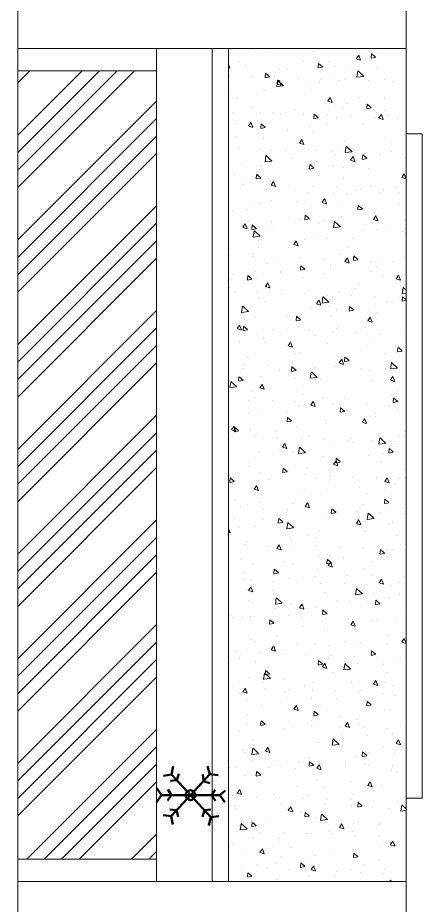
# Model space of a CAD drawing. Header units: inches. Extents: x 33469 to 138684, y -86444 to -29699.
# Drawn here: x 80054.1 to 80127, y -41799.7 to -41639.9 of the extents above; entities that cross this region are included whole.
import ezdxf

# ---------------------------------------------------------------- set-up
doc = ezdxf.new("R2010")
doc.units = ezdxf.units.IN
doc.header["$MEASUREMENT"] = 0
doc.layers.get('0').update_dxf_attribs({"lineweight": 9})
for name, color, linetype, lineweight in [('-DWG_ANA', 7, 'Continuous', 50), ('CİHAZ', 7, 'Continuous', 15), ('KAPı', 7, 'Continuous', 5), ('Layer4', 200, 'Continuous', 9)]:
    doc.layers.add(name, color=color, linetype=linetype, lineweight=lineweight)

# ---------------------------------------------------------------- blocks, each defined once
blk = doc.blocks.new('923')
at = {"color": 5}
for p, q in [((9927.92, 3496.62), (9928.75, 3495.64)), ((9928.75, 3495.64), (9929.99, 3496.52)), ((9924.97, 3493.82), (9925.14, 3495.33)), ((9927.76, 3494.78), (9928.75, 3494.14)), ((9928.75, 3495.64), (9928.75, 3485.1)), ((9928.75, 3494.14), (9929.75, 3494.84)), ((9932.56, 3495.48), (9932.74, 3494.02)), ((9923.55, 3493.43), (9924.97, 3493.82)), ((9932.56, 3486.86), (9924.97, 3493.82)), ((9925.03, 3486.94), (9932.74, 3494.02)), ((9925.04, 3492.58), (9926.21, 3492.69)), ((9926.21, 3492.69), (9926.56, 3493.85)), ((9931.35, 3494.04), (9931.48, 3492.86)), ((9931.48, 3492.86), (9932.65, 3492.53)), ((9932.74, 3494.02), (9934.21, 3493.63)), ((9926.07, 3487.89), (9924.9, 3488.23)), ((9926.19, 3486.72), (9926.07, 3487.89)), ((9931.48, 3487.85), (9931.31, 3486.65)), ((9932.63, 3488.13), (9931.48, 3487.85)), ((9925.03, 3486.94), (9923.55, 3487.26)), ((9925.28, 3485.48), (9925.03, 3486.94)), ((9928.75, 3486.9), (9927.73, 3486.25)), ((9929.71, 3486.22), (9928.75, 3486.9)), ((9932.33, 3485.4), (9932.56, 3486.86)), ((9932.56, 3486.86), (9934.04, 3487.2)), ((9927.51, 3484.3), (9928.75, 3485.1)), ((9928.75, 3485.1), (9929.99, 3484.22))]:
    blk.add_line(p, q, dxfattribs=at)
blk.add_circle((9928.75, 3490.35), 0.879, dxfattribs=at)
at = {"layer": 'CİHAZ', "color": 152}
for p, q in [((9809.65, 3532.11), (9929.29, 3532.11)), ((9809.65, 3529.23), (9809.65, 3532.11)), ((9929.29, 3532.11), (9929.29, 3529.23)), ((9944.29, 3529.23), (9794.29, 3529.23)), ((9794.29, 3529.23), (9794.29, 3459.23)), ((9944.29, 3459.23), (9944.29, 3529.23)), ((9794.29, 3484.23), (9944.29, 3484.23)), ((9798.29, 3484.23), (9798.29, 3459.23)), ((9940.29, 3484.23), (9940.29, 3459.23)), ((9794.29, 3459.23), (9944.29, 3459.23))]:
    blk.add_line(p, q, dxfattribs=at)
at = {"layer": 'CİHAZ'}
for p, q in [((9929.29, 3529.23), (9809.65, 3529.23)), ((9794.29, 3497.23), (9944.29, 3497.23)), ((9794.29, 3494.23), (9944.29, 3494.23))]:
    blk.add_line(p, q, dxfattribs=at)
at = {"layer": 'KAPı'}
for p, q in [((9813.35, 3528.55), (9813.35, 3528.55)), ((9816.83, 3528.85), (9817.72, 3529.19)), ((9816.85, 3528.84), (9817.48, 3528.41)), ((9817.49, 3528.41), (9817.75, 3529.18)), ((9822.43, 3527.88), (9822.43, 3527.88)), ((9825.33, 3529.12), (9825.33, 3529.12)), ((9827.24, 3528.51), (9827.24, 3528.51)), ((9827.59, 3529.05), (9827.59, 3529.05)), ((9832.11, 3528.84), (9832.11, 3528.84)), ((9837.29, 3528.7), (9837.8, 3529.23)), ((9837.3, 3528.69), (9838.43, 3528.52)), ((9838.42, 3528.52), (9838.34, 3529.23)), ((9838.89, 3528.55), (9838.89, 3528.55)), ((9838.98, 3528.55), (9839.56, 3529.23)), ((9839, 3528.54), (9839.76, 3528.47)), ((9839.8, 3528.49), (9839.66, 3529.23)), ((9845.67, 3528.26), (9845.67, 3528.26)), ((9845.73, 3528.75), (9845.73, 3528.75)), ((9852.45, 3527.98), (9852.45, 3527.98)), ((9863.33, 3529.11), (9863.33, 3529.11)), ((9863.94, 3528.77), (9863.94, 3528.77)), ((9867.12, 3529.19), (9867.12, 3529.19)), ((9870.11, 3528.82), (9870.11, 3528.82)), ((9871.51, 3529.1), (9871.51, 3529.1)), ((9871.63, 3528.07), (9871.63, 3528.07)), ((9876.89, 3528.54), (9876.89, 3528.54)), ((9878.05, 3528.89), (9878.05, 3528.89)), ((9883.67, 3528.25), (9883.67, 3528.25)), ((9889.36, 3528.85), (9889.36, 3528.85)), ((9890.45, 3527.96), (9890.45, 3527.96)), ((9892.61, 3527.98), (9892.61, 3527.98)), ((9895.79, 3528.4), (9895.79, 3528.4)), ((9900.51, 3528.88), (9901.4, 3529.22)), ((9900.53, 3528.86), (9901.16, 3528.44)), ((9900.6, 3529.03), (9900.6, 3529.03)), ((9901.17, 3528.44), (9901.42, 3529.2)), ((9904.02, 3528.27), (9904.02, 3528.27)), ((9910.54, 3529.16), (9910.54, 3529.16)), ((9916.43, 3528.22), (9916.43, 3528.22)), ((9929.28, 3528.24), (9929.28, 3528.24)), ((9930.49, 3528.46), (9931.23, 3529.23)), ((9930.5, 3528.45), (9931.63, 3528.28)), ((9931.62, 3528.27), (9931.51, 3529.23)), ((9936.33, 3528.41), (9936.33, 3528.41)), ((9944.04, 3526.36), (9944.29, 3526.62)), ((9944.05, 3526.35), (9944.29, 3526.31)), ((9795.22, 3524.3), (9795.22, 3524.3)), ((9794.79, 3512.29), (9794.79, 3512.29)), ((9795, 3504.09), (9795, 3504.09)), ((9794.52, 3501.36), (9794.52, 3501.36)), ((9797.17, 3497.23), (9797.78, 3497.47)), ((9797.73, 3497.23), (9797.81, 3497.45)), ((9800.45, 3497.52), (9800.45, 3497.52)), ((9802.38, 3497.82), (9802.38, 3497.82)), ((9805.74, 3498.06), (9805.74, 3498.06)), ((9823.69, 3497.91), (9823.69, 3497.91)), ((9830.47, 3497.62), (9830.47, 3497.62)), ((9834.92, 3498.16), (9834.92, 3498.16)), ((9835.87, 3497.66), (9835.87, 3497.66)), ((9854.22, 3497.64), (9855.35, 3497.47)), ((9862.34, 3498.16), (9862.97, 3497.73)), ((9864.03, 3497.59), (9864.03, 3497.59)), ((9871.61, 3497.49), (9872.37, 3497.42)), ((9872.57, 3497.93), (9872.57, 3497.93)), ((9880.77, 3497.23), (9881.46, 3497.5)), ((9881.15, 3497.23), (9881.32, 3497.43)), ((9881.42, 3497.23), (9881.38, 3497.44)), ((9881.4, 3497.23), (9881.48, 3497.48)), ((9896.34, 3497.72), (9896.34, 3497.72)), ((9896.69, 3497.96), (9896.69, 3497.96)), ((9904.43, 3497.55), (9904.43, 3497.55)), ((9928.84, 3498), (9928.84, 3498)), ((9937.37, 3498.08), (9937.37, 3498.08)), ((9944.15, 3497.79), (9944.15, 3497.79)), ((9799.2, 3497.41), (9799.2, 3497.41)), ((9831.64, 3497.39), (9831.64, 3497.39)), ((9837.25, 3497.34), (9837.25, 3497.34)), ((9923.76, 3497.33), (9923.76, 3497.33)), ((9937.92, 3497.39), (9937.92, 3497.39))]:
    blk.add_line(p, q, dxfattribs=at)
at = {"layer": 'KAPı', "color": 4}
for p, q in [((9820.18, 3527.78), (9820.18, 3527.78)), ((9835.09, 3527.83), (9835.97, 3528.18)), ((9835.1, 3527.82), (9835.73, 3527.39)), ((9835.74, 3527.39), (9836, 3528.16)), ((9839.14, 3527.8), (9839.14, 3527.8)), ((9848.09, 3527.75), (9848.7, 3528.48)), ((9848.91, 3527.69), (9848.76, 3528.49)), ((9864.1, 3527.83), (9864.1, 3527.83)), ((9918.76, 3527.86), (9919.65, 3528.2)), ((9918.78, 3527.85), (9919.41, 3527.42)), ((9919.42, 3527.42), (9919.67, 3528.19)), ((9800.23, 3526.7), (9800.23, 3526.7)), ((9806.83, 3527.66), (9806.83, 3527.66)), ((9811.23, 3526.4), (9811.23, 3526.4)), ((9812.78, 3526.51), (9812.78, 3526.51)), ((9819.25, 3527.46), (9819.25, 3527.46)), ((9832.72, 3526.98), (9832.72, 3526.98)), ((9847.93, 3526.67), (9847.93, 3526.67)), ((9848.11, 3527.74), (9848.87, 3527.68)), ((9850.85, 3526.6), (9851.84, 3527.63)), ((9850.86, 3526.59), (9851.99, 3526.42)), ((9851.11, 3527.08), (9851.11, 3527.08)), ((9851.98, 3526.41), (9851.84, 3527.62)), ((9853.34, 3526.82), (9854.23, 3527.16)), ((9853.35, 3526.8), (9853.99, 3526.38)), ((9853.99, 3526.37), (9854.25, 3527.14)), ((9855.92, 3527.72), (9855.92, 3527.72)), ((9856.69, 3526.56), (9856.69, 3526.56)), ((9857.2, 3526.95), (9857.81, 3527.68)), ((9857.22, 3526.95), (9857.98, 3526.88)), ((9858.02, 3526.89), (9857.87, 3527.69)), ((9858.52, 3526.23), (9858.52, 3526.23)), ((9859.23, 3527.69), (9859.23, 3527.69)), ((9865.11, 3527.18), (9865.11, 3527.18)), ((9866.01, 3527.4), (9866.01, 3527.4)), ((9866.31, 3526.16), (9866.92, 3526.89)), ((9867.13, 3526.1), (9866.98, 3526.89)), ((9872.79, 3527.12), (9872.79, 3527.12)), ((9874.55, 3526.31), (9874.55, 3526.31)), ((9879.57, 3526.83), (9879.57, 3526.83)), ((9879.78, 3526.29), (9879.78, 3526.29)), ((9881.95, 3527.58), (9881.95, 3527.58)), ((9884.59, 3526.92), (9884.59, 3526.92)), ((9886.35, 3526.54), (9886.35, 3526.54)), ((9891.01, 3526.51), (9891.01, 3526.51)), ((9893.13, 3526.26), (9893.13, 3526.26)), ((9897.23, 3527.68), (9897.23, 3527.68)), ((9897.42, 3527.32), (9897.42, 3527.32)), ((9904.01, 3527.39), (9904.01, 3527.39)), ((9909.02, 3526.95), (9909.02, 3526.95)), ((9910.79, 3527.1), (9910.79, 3527.1)), ((9917.57, 3526.82), (9917.57, 3526.82)), ((9921.29, 3527.19), (9921.29, 3527.19)), ((9923.4, 3526.7), (9923.4, 3526.7)), ((9924.35, 3526.53), (9924.35, 3526.53)), ((9924.47, 3527.6), (9924.47, 3527.6)), ((9929.92, 3527.6), (9929.92, 3527.6)), ((9931.13, 3526.25), (9931.13, 3526.25)), ((9937.01, 3526.84), (9937.9, 3527.19)), ((9937.03, 3526.83), (9937.66, 3526.4)), ((9937.67, 3526.4), (9937.93, 3527.17)), ((9799.79, 3525.23), (9799.79, 3525.23)), ((9803.24, 3525.35), (9803.24, 3525.35)), ((9805.37, 3525.24), (9805.37, 3525.24)), ((9806.16, 3524.76), (9807.05, 3525.1)), ((9806.18, 3524.74), (9806.81, 3524.31)), ((9806.42, 3525.77), (9806.42, 3525.77)), ((9806.57, 3524.95), (9806.57, 3524.95)), ((9806.82, 3524.31), (9807.08, 3525.08)), ((9813.35, 3524.66), (9813.35, 3524.66)), ((9819.61, 3525.14), (9819.61, 3525.14)), ((9826.2, 3526.09), (9826.2, 3526.09)), ((9835.1, 3524.98), (9835.1, 3524.98)), ((9839.91, 3525.61), (9839.91, 3525.61)), ((9849.29, 3525.29), (9849.29, 3525.29)), ((9852.1, 3525.41), (9852.1, 3525.41)), ((9864.4, 3524.5), (9865.39, 3525.53)), ((9865.53, 3524.31), (9865.39, 3525.52)), ((9866.33, 3526.15), (9867.09, 3526.08)), ((9867.14, 3525.04), (9867.14, 3525.04)), ((9868.58, 3524.82), (9868.58, 3524.82)), ((9871.59, 3525.8), (9872.48, 3526.14)), ((9871.61, 3525.78), (9872.24, 3525.36)), ((9872.24, 3525.36), (9872.5, 3526.12)), ((9875.42, 3525.36), (9876.03, 3526.09)), ((9875.44, 3525.35), (9876.19, 3525.29)), ((9876.24, 3525.3), (9876.09, 3526.09)), ((9876.61, 3525.87), (9876.61, 3525.87)), ((9877.89, 3524.66), (9877.89, 3524.66)), ((9884.49, 3525.61), (9884.49, 3525.61)), ((9884.53, 3524.56), (9885.14, 3525.29)), ((9885.35, 3524.5), (9885.2, 3525.3)), ((9889.84, 3524.78), (9890.73, 3525.12)), ((9889.86, 3524.77), (9890.49, 3524.34)), ((9890.49, 3524.34), (9890.75, 3525.11)), ((9899.91, 3525.97), (9899.91, 3525.97)), ((9901.62, 3525.68), (9901.62, 3525.68)), ((9905.28, 3525.08), (9905.28, 3525.08)), ((9906.69, 3525.68), (9906.69, 3525.68)), ((9908.46, 3525.5), (9908.46, 3525.5)), ((9910.39, 3524.94), (9910.39, 3524.94)), ((9913.27, 3526.13), (9913.27, 3526.13)), ((9913.47, 3525.4), (9913.47, 3525.4)), ((9916.8, 3525.75), (9916.8, 3525.75)), ((9920.25, 3525.11), (9920.25, 3525.11)), ((9927.03, 3524.83), (9927.03, 3524.83)), ((9937.14, 3524.7), (9937.14, 3524.7)), ((9937.91, 3525.96), (9937.91, 3525.96)), ((9941.95, 3525.34), (9941.95, 3525.34)), ((9942.78, 3525.13), (9942.78, 3525.13)), ((9795.2, 3522.98), (9795.81, 3523.71)), ((9796.02, 3522.92), (9795.87, 3523.71)), ((9797.96, 3523.96), (9797.96, 3523.96)), ((9806.67, 3523.43), (9806.67, 3523.43)), ((9813.19, 3524.32), (9813.19, 3524.32)), ((9820.13, 3524.37), (9820.13, 3524.37)), ((9823.9, 3523.5), (9823.9, 3523.5)), ((9824.41, 3523.74), (9825.3, 3524.08)), ((9824.43, 3523.72), (9825.06, 3523.3)), ((9825.07, 3523.3), (9825.33, 3524.06)), ((9826.91, 3524.09), (9826.91, 3524.09)), ((9831.92, 3524.56), (9831.92, 3524.56)), ((9833.69, 3523.8), (9833.69, 3523.8)), ((9838.98, 3523.57), (9838.98, 3523.57)), ((9840.47, 3523.51), (9840.47, 3523.51)), ((9841.88, 3524.01), (9841.88, 3524.01)), ((9842.67, 3522.72), (9843.56, 3523.06)), ((9843.32, 3522.28), (9843.58, 3523.05)), ((9845.58, 3524.52), (9845.58, 3524.52)), ((9847.25, 3523.23), (9847.25, 3523.23)), ((9859.74, 3523.77), (9859.74, 3523.77)), ((9860.6, 3523.76), (9860.6, 3523.76)), ((9863.77, 3524.18), (9863.77, 3524.18)), ((9864.41, 3524.49), (9865.54, 3524.31)), ((9871.48, 3523.85), (9871.48, 3523.85)), ((9877.96, 3522.4), (9878.95, 3523.43)), ((9879.09, 3522.21), (9878.95, 3523.42)), ((9884.54, 3524.56), (9885.3, 3524.49)), ((9886.8, 3523.14), (9886.8, 3523.14)), ((9892.45, 3523.39), (9892.45, 3523.39)), ((9893.64, 3523.76), (9894.25, 3524.49)), ((9893.65, 3523.76), (9894.41, 3523.69)), ((9894.21, 3524.41), (9894.21, 3524.41)), ((9894.46, 3523.7), (9894.31, 3524.5)), ((9897.26, 3524.02), (9897.26, 3524.02)), ((9897.27, 3523.09), (9897.27, 3523.09)), ((9902.74, 3522.97), (9903.36, 3523.7)), ((9903.57, 3522.91), (9903.42, 3523.7)), ((9903.87, 3524.04), (9903.87, 3524.04)), ((9908.09, 3523.77), (9908.98, 3524.11)), ((9908.11, 3523.75), (9908.74, 3523.32)), ((9908.75, 3523.32), (9909, 3524.09)), ((9925.94, 3523.23), (9925.94, 3523.23)), ((9926.34, 3522.75), (9927.23, 3523.09)), ((9927, 3522.31), (9927.26, 3523.07)), ((9929.76, 3523.37), (9929.76, 3523.37)), ((9930.72, 3523.19), (9930.72, 3523.19)), ((9933.81, 3524.54), (9933.81, 3524.54)), ((9933.96, 3524.29), (9933.96, 3524.29)), ((9936.18, 3524.18), (9936.18, 3524.18)), ((9938.13, 3524.46), (9938.13, 3524.46)), ((9940.59, 3524.25), (9940.59, 3524.25)), ((9795.22, 3522.97), (9795.97, 3522.91)), ((9798.32, 3520.54), (9799.31, 3521.57)), ((9799.45, 3520.35), (9799.31, 3521.55)), ((9800.07, 3522.48), (9800.07, 3522.48)), ((9804.31, 3522.18), (9804.92, 3522.91)), ((9804.32, 3522.18), (9805.08, 3522.11)), ((9805.13, 3522.12), (9804.98, 3522.92)), ((9807.89, 3521.39), (9807.89, 3521.39)), ((9813.41, 3521.38), (9814.03, 3522.11)), ((9814.24, 3521.32), (9814.09, 3522.12)), ((9815.91, 3522.45), (9815.91, 3522.45)), ((9819.09, 3522.87), (9819.09, 3522.87)), ((9826.05, 3521.86), (9826.05, 3521.86)), ((9827.07, 3521.47), (9827.07, 3521.47)), ((9832.57, 3522.75), (9832.57, 3522.75)), ((9834.47, 3522.74), (9834.47, 3522.74)), ((9842.68, 3522.71), (9843.32, 3522.28)), ((9844.59, 3521.66), (9844.59, 3521.66)), ((9847.76, 3522.08), (9847.76, 3522.08)), ((9852.33, 3522.5), (9852.33, 3522.5)), ((9852.57, 3522.71), (9852.57, 3522.71)), ((9854.03, 3522.94), (9854.03, 3522.94)), ((9858.36, 3522), (9858.36, 3522)), ((9860.81, 3522.65), (9860.81, 3522.65)), ((9860.92, 3521.7), (9861.81, 3522.05)), ((9860.94, 3521.69), (9861.57, 3521.26)), ((9861.57, 3521.26), (9861.83, 3522.03)), ((9864.96, 3522.95), (9864.96, 3522.95)), ((9867.59, 3522.37), (9867.59, 3522.37)), ((9874.37, 3522.08), (9874.37, 3522.08)), ((9877.96, 3522.39), (9879.09, 3522.21)), ((9879.4, 3521.87), (9879.4, 3521.87)), ((9881.15, 3521.79), (9881.15, 3521.79)), ((9881.25, 3521.91), (9881.25, 3521.91)), ((9887.92, 3521.51), (9887.92, 3521.51)), ((9889.27, 3522.97), (9889.27, 3522.97)), ((9890.85, 3522.28), (9890.85, 3522.28)), ((9902.76, 3522.96), (9903.52, 3522.9)), ((9911.85, 3522.17), (9912.47, 3522.9)), ((9911.87, 3522.16), (9912.63, 3522.1)), ((9912.68, 3522.11), (9912.53, 3522.91)), ((9916.65, 3521.52), (9916.65, 3521.52)), ((9917.95, 3522.18), (9917.95, 3522.18)), ((9920.96, 3521.37), (9921.58, 3522.1)), ((9921.13, 3522.6), (9921.13, 3522.6)), ((9921.79, 3521.31), (9921.64, 3522.11)), ((9923.24, 3522.47), (9923.24, 3522.47)), ((9923.31, 3521.92), (9923.31, 3521.92)), ((9926.36, 3522.73), (9926.99, 3522.31)), ((9941.17, 3521.67), (9941.17, 3521.67)), ((9795.49, 3520.66), (9796.38, 3521)), ((9795.51, 3520.64), (9796.14, 3520.22)), ((9796.15, 3520.22), (9796.4, 3520.98)), ((9798.32, 3520.53), (9799.45, 3520.35)), ((9799.9, 3520.34), (9799.9, 3520.34)), ((9803.08, 3520.76), (9803.08, 3520.76)), ((9813.04, 3520.1), (9813.04, 3520.1)), ((9813.43, 3521.38), (9814.19, 3521.31)), ((9813.74, 3519.64), (9814.63, 3519.98)), ((9814.4, 3519.2), (9814.66, 3519.97)), ((9819.45, 3520.91), (9819.45, 3520.91)), ((9819.66, 3520.2), (9819.66, 3520.2)), ((9822.52, 3520.59), (9823.14, 3521.32)), ((9822.54, 3520.58), (9823.3, 3520.52)), ((9823.35, 3520.53), (9823.2, 3521.32)), ((9831.63, 3519.79), (9832.25, 3520.52)), ((9831.75, 3519.97), (9831.75, 3519.97)), ((9832.46, 3519.73), (9832.31, 3520.53)), ((9836.56, 3520.6), (9836.56, 3520.6)), ((9837.52, 3519.95), (9837.52, 3519.95)), ((9844.92, 3521.23), (9844.92, 3521.23)), ((9845.43, 3520.29), (9845.43, 3520.29)), ((9851.95, 3521.19), (9851.95, 3521.19)), ((9865.24, 3519.81), (9865.24, 3519.81)), ((9871.99, 3520.6), (9871.99, 3520.6)), ((9873.26, 3520.86), (9873.26, 3520.86)), ((9876.44, 3521.28), (9876.44, 3521.28)), ((9877.74, 3520.43), (9877.74, 3520.43)), ((9879.17, 3520.69), (9880.06, 3521.03)), ((9879.19, 3520.67), (9879.82, 3520.25)), ((9879.82, 3520.24), (9880.08, 3521.01)), ((9884.33, 3521.38), (9884.33, 3521.38)), ((9891.51, 3520.29), (9892.5, 3521.33)), ((9891.52, 3520.29), (9892.65, 3520.11)), ((9892.64, 3520.11), (9892.5, 3521.31)), ((9894.7, 3521.22), (9894.7, 3521.22)), ((9897.42, 3519.67), (9898.31, 3520.01)), ((9898.08, 3519.23), (9898.33, 3519.99)), ((9901.48, 3520.94), (9901.48, 3520.94)), ((9901.94, 3520.07), (9901.94, 3520.07)), ((9903.71, 3519.82), (9903.71, 3519.82)), ((9905.12, 3520.49), (9905.12, 3520.49)), ((9908.26, 3520.65), (9908.26, 3520.65)), ((9909.93, 3521.12), (9909.93, 3521.12)), ((9910.23, 3520.71), (9910.23, 3520.71)), ((9915.04, 3520.36), (9915.04, 3520.36)), ((9915.91, 3520.65), (9915.91, 3520.65)), ((9920.98, 3521.37), (9921.74, 3521.3)), ((9921.82, 3520.08), (9921.82, 3520.08)), ((9928.6, 3519.79), (9928.6, 3519.79)), ((9930.07, 3520.58), (9930.68, 3521.31)), ((9930.09, 3520.57), (9930.85, 3520.5)), ((9930.89, 3520.52), (9930.75, 3521.31)), ((9933.76, 3520.4), (9933.76, 3520.4)), ((9936.02, 3519.95), (9936.02, 3519.95)), ((9938.61, 3520.33), (9938.61, 3520.33)), ((9939.18, 3519.78), (9939.79, 3520.51)), ((9940, 3519.72), (9939.86, 3520.52)), ((9942.62, 3520.91), (9942.62, 3520.91)), ((9797.32, 3518.74), (9797.32, 3518.74)), ((9799.92, 3518.25), (9799.92, 3518.25)), ((9804.1, 3518.46), (9804.1, 3518.46)), ((9806.52, 3519.2), (9806.52, 3519.2)), ((9811.87, 3518.43), (9812.86, 3519.46)), ((9811.88, 3518.42), (9813.01, 3518.25)), ((9812.25, 3518.93), (9812.25, 3518.93)), ((9813, 3518.25), (9812.86, 3519.45)), ((9813.76, 3519.63), (9814.39, 3519.2)), ((9820.55, 3518.49), (9820.55, 3518.49)), ((9828.58, 3519.55), (9828.58, 3519.55)), ((9830.11, 3518.68), (9830.11, 3518.68)), ((9831.65, 3519.78), (9832.41, 3519.72)), ((9832, 3518.62), (9832.88, 3518.97)), ((9832.01, 3518.61), (9832.64, 3518.18)), ((9832.41, 3518.53), (9832.41, 3518.53)), ((9832.65, 3518.18), (9832.91, 3518.95)), ((9838.83, 3519.34), (9838.83, 3519.34)), ((9840.74, 3518.99), (9841.35, 3519.72)), ((9840.76, 3518.99), (9841.52, 3518.92)), ((9841.56, 3518.93), (9841.42, 3519.73)), ((9849.85, 3518.2), (9850.46, 3518.93)), ((9849.87, 3518.19), (9850.63, 3518.12)), ((9850.67, 3518.14), (9850.53, 3518.93)), ((9857.25, 3518.76), (9857.25, 3518.76)), ((9860.43, 3519.17), (9860.43, 3519.17)), ((9864.59, 3519.32), (9864.59, 3519.32)), ((9864.8, 3518.72), (9864.8, 3518.72)), ((9871.32, 3519.62), (9871.32, 3519.62)), ((9889.11, 3518.38), (9889.11, 3518.38)), ((9893.92, 3519.01), (9893.92, 3519.01)), ((9897.12, 3518.86), (9897.12, 3518.86)), ((9897.44, 3519.65), (9898.07, 3519.23)), ((9905.06, 3518.19), (9906.05, 3519.22)), ((9906.19, 3518.01), (9906.05, 3519.21)), ((9908.5, 3519.37), (9908.5, 3519.37)), ((9915.67, 3518.65), (9916.56, 3518.99)), ((9915.69, 3518.64), (9916.32, 3518.21)), ((9916.33, 3518.21), (9916.58, 3518.98)), ((9922.6, 3518.22), (9922.6, 3518.22)), ((9923.09, 3518.25), (9923.09, 3518.25)), ((9926.36, 3519.13), (9926.36, 3519.13)), ((9929.61, 3519.14), (9929.61, 3519.14)), ((9930.62, 3519.28), (9930.62, 3519.28)), ((9933.8, 3519.69), (9933.8, 3519.69)), ((9935.38, 3519.5), (9935.38, 3519.5)), ((9939.2, 3519.77), (9939.96, 3519.71)), ((9942.16, 3519.22), (9942.16, 3519.22)), ((9800, 3517.04), (9800, 3517.04)), ((9804.85, 3517.66), (9804.85, 3517.66)), ((9806.78, 3516.75), (9806.78, 3516.75)), ((9810.88, 3518.17), (9810.88, 3518.17)), ((9812.57, 3517.44), (9812.57, 3517.44)), ((9815.74, 3517.86), (9815.74, 3517.86)), ((9817.66, 3517.88), (9817.66, 3517.88)), ((9819.3, 3516.68), (9819.3, 3516.68)), ((9822.7, 3517.41), (9822.7, 3517.41)), ((9824.44, 3517.6), (9824.44, 3517.6)), ((9825.42, 3516.33), (9826.41, 3517.36)), ((9825.89, 3517.63), (9825.89, 3517.63)), ((9826.55, 3516.14), (9826.41, 3517.35)), ((9831.22, 3517.31), (9831.22, 3517.31)), ((9837.99, 3517.02), (9837.99, 3517.02)), ((9841.24, 3516.65), (9841.24, 3516.65)), ((9844.42, 3517.07), (9844.42, 3517.07)), ((9844.77, 3516.74), (9844.77, 3516.74)), ((9849.23, 3517.7), (9849.23, 3517.7)), ((9849.77, 3516.78), (9849.77, 3516.78)), ((9850.25, 3517.61), (9851.14, 3517.95)), ((9850.26, 3517.59), (9850.9, 3517.17)), ((9850.9, 3517.16), (9851.16, 3517.93)), ((9851.79, 3516.96), (9851.79, 3516.96)), ((9857.18, 3518.05), (9857.18, 3518.05)), ((9858.21, 3517.77), (9858.21, 3517.77)), ((9858.96, 3517.4), (9859.57, 3518.13)), ((9858.98, 3517.39), (9859.74, 3517.33)), ((9859.78, 3517.34), (9859.64, 3518.14)), ((9868.07, 3516.6), (9868.68, 3517.33)), ((9868.09, 3516.6), (9868.85, 3516.53)), ((9868.5, 3516.59), (9869.39, 3516.93)), ((9868.89, 3516.54), (9868.75, 3517.34)), ((9869.15, 3516.15), (9869.41, 3516.92)), ((9877.91, 3516.91), (9877.91, 3516.91)), ((9884.18, 3517.16), (9884.18, 3517.16)), ((9885.93, 3517.96), (9885.93, 3517.96)), ((9890.7, 3518.05), (9890.7, 3518.05)), ((9893.69, 3516.83), (9893.69, 3516.83)), ((9901.09, 3518.1), (9901.09, 3518.1)), ((9905.07, 3518.18), (9906.2, 3518.01)), ((9914.61, 3517.17), (9914.61, 3517.17)), ((9916.49, 3517.29), (9916.49, 3517.29)), ((9917.79, 3517.59), (9917.79, 3517.59)), ((9918.62, 3516.09), (9919.61, 3517.12)), ((9918.95, 3517.86), (9918.95, 3517.86)), ((9919.75, 3515.9), (9919.61, 3517.11)), ((9933.92, 3517.64), (9934.81, 3517.98)), ((9933.94, 3517.62), (9934.57, 3517.19)), ((9934.58, 3517.19), (9934.84, 3517.96)), ((9942.47, 3516.68), (9942.47, 3516.68)), ((9796.56, 3515.33), (9796.56, 3515.33)), ((9797.44, 3516.39), (9797.44, 3516.39)), ((9799.73, 3515.75), (9799.73, 3515.75)), ((9803.07, 3515.55), (9803.96, 3515.89)), ((9803.09, 3515.53), (9803.72, 3515.1)), ((9803.73, 3515.1), (9803.99, 3515.87)), ((9804.54, 3516.39), (9804.54, 3516.39)), ((9812.88, 3515.87), (9812.88, 3515.87)), ((9813.55, 3516.46), (9813.55, 3516.46)), ((9815.3, 3516.14), (9815.3, 3516.14)), ((9820.33, 3516.18), (9820.33, 3516.18)), ((9825.43, 3516.32), (9826.56, 3516.15)), ((9827.11, 3515.89), (9827.11, 3515.89)), ((9833.22, 3515.59), (9833.22, 3515.59)), ((9833.89, 3515.6), (9833.89, 3515.6)), ((9838.67, 3515.11), (9838.67, 3515.11)), ((9838.98, 3514.23), (9839.97, 3515.26)), ((9840.11, 3514.04), (9839.97, 3515.25)), ((9840.67, 3515.32), (9840.67, 3515.32)), ((9842.37, 3515.51), (9842.37, 3515.51)), ((9845.27, 3516.06), (9845.27, 3516.06)), ((9847.45, 3515.03), (9847.45, 3515.03)), ((9851.55, 3516.45), (9851.55, 3516.45)), ((9858.33, 3516.16), (9858.33, 3516.16)), ((9865.11, 3515.88), (9865.11, 3515.88)), ((9868.52, 3516.58), (9869.15, 3516.15)), ((9869.92, 3515.85), (9869.92, 3515.85)), ((9871.17, 3515.39), (9871.17, 3515.39)), ((9871.89, 3515.59), (9871.89, 3515.59)), ((9873.1, 3516.27), (9873.1, 3516.27)), ((9877.18, 3515.81), (9877.79, 3516.54)), ((9877.2, 3515.8), (9877.96, 3515.73)), ((9877.58, 3516.2), (9877.58, 3516.2)), ((9878, 3515.75), (9877.85, 3516.54)), ((9878.67, 3515.31), (9878.67, 3515.31)), ((9885.45, 3515.02), (9885.45, 3515.02)), ((9886.28, 3515.56), (9886.28, 3515.56)), ((9886.29, 3515.01), (9886.9, 3515.74)), ((9886.31, 3515), (9887.07, 3514.94)), ((9886.75, 3515.57), (9887.64, 3515.91)), ((9886.77, 3515.56), (9887.4, 3515.13)), ((9887.11, 3514.95), (9886.96, 3515.74)), ((9887.4, 3515.13), (9887.66, 3515.9)), ((9898.6, 3515.06), (9898.6, 3515.06)), ((9901.78, 3515.48), (9901.78, 3515.48)), ((9903.56, 3515.59), (9903.56, 3515.59)), ((9904.14, 3515.31), (9904.14, 3515.31)), ((9906.59, 3516.11), (9906.59, 3516.11)), ((9910.08, 3516.48), (9910.08, 3516.48)), ((9911.54, 3516.59), (9911.54, 3516.59)), ((9918.63, 3516.08), (9919.76, 3515.91)), ((9932.17, 3513.99), (9933.16, 3515.02)), ((9933.3, 3513.8), (9933.16, 3515.01)), ((9935.27, 3515.32), (9935.27, 3515.32)), ((9935.87, 3515.73), (9935.87, 3515.73)), ((9938.61, 3515.96), (9938.61, 3515.96)), ((9943.29, 3516.37), (9943.29, 3516.37)), ((9796.96, 3513.43), (9797.57, 3514.16)), ((9796.98, 3513.42), (9797.74, 3513.35)), ((9797.78, 3513.37), (9797.63, 3514.16)), ((9799.77, 3514.02), (9799.77, 3514.02)), ((9800.48, 3513.6), (9800.48, 3513.6)), ((9806.36, 3514.97), (9806.36, 3514.97)), ((9807.89, 3514.87), (9807.89, 3514.87)), ((9817.21, 3513.48), (9817.21, 3513.48)), ((9821.32, 3514.53), (9822.21, 3514.87)), ((9821.34, 3514.51), (9821.97, 3514.09)), ((9821.98, 3514.09), (9822.24, 3514.85)), ((9825.23, 3514.54), (9825.23, 3514.54)), ((9825.74, 3513.4), (9825.74, 3513.4)), ((9828.41, 3514.96), (9828.41, 3514.96)), ((9832.26, 3514.3), (9832.26, 3514.3)), ((9834.96, 3514.24), (9834.96, 3514.24)), ((9838.99, 3514.22), (9840.12, 3514.05)), ((9839.58, 3513.51), (9840.47, 3513.85)), ((9839.59, 3513.5), (9840.23, 3513.07)), ((9840.23, 3513.07), (9840.49, 3513.84)), ((9853.91, 3513.75), (9853.91, 3513.75)), ((9854.23, 3514.74), (9854.23, 3514.74)), ((9857.09, 3514.16), (9857.09, 3514.16)), ((9858.05, 3513.54), (9858.05, 3513.54)), ((9861.01, 3514.46), (9861.01, 3514.46)), ((9861.9, 3514.8), (9861.9, 3514.8)), ((9864.65, 3514.5), (9864.65, 3514.5)), ((9867.79, 3514.17), (9867.79, 3514.17)), ((9874.57, 3513.89), (9874.57, 3513.89)), ((9878.87, 3514.29), (9878.87, 3514.29)), ((9881.35, 3513.6), (9881.35, 3513.6)), ((9890.55, 3513.82), (9890.55, 3513.82)), ((9890.58, 3514), (9890.58, 3514)), ((9892.23, 3514.73), (9892.23, 3514.73)), ((9895.4, 3514.21), (9896.01, 3514.94)), ((9895.42, 3514.21), (9896.18, 3514.14)), ((9896.22, 3514.15), (9896.07, 3514.95)), ((9896.73, 3514.04), (9896.73, 3514.04)), ((9896.96, 3514.64), (9896.96, 3514.64)), ((9899.01, 3514.45), (9899.01, 3514.45)), ((9904.51, 3513.41), (9905.12, 3514.14)), ((9904.53, 3513.41), (9905.28, 3513.34)), ((9905, 3514.56), (9905.89, 3514.9)), ((9905.02, 3514.54), (9905.65, 3514.12)), ((9905.33, 3513.35), (9905.18, 3514.15)), ((9905.66, 3514.11), (9905.91, 3514.88)), ((9905.79, 3514.16), (9905.79, 3514.16)), ((9912.57, 3513.87), (9912.57, 3513.87)), ((9919.35, 3513.59), (9919.35, 3513.59)), ((9922.93, 3514.02), (9922.93, 3514.02)), ((9923.25, 3513.54), (9924.14, 3513.88)), ((9923.27, 3513.52), (9923.9, 3513.1)), ((9923.8, 3513.41), (9923.8, 3513.41)), ((9923.91, 3513.1), (9924.17, 3513.86)), ((9927.28, 3514.27), (9927.28, 3514.27)), ((9929.46, 3514.91), (9929.46, 3514.91)), ((9930.46, 3514.69), (9930.46, 3514.69)), ((9931.21, 3514.68), (9931.21, 3514.68)), ((9932.18, 3513.98), (9933.31, 3513.8)), ((9801.57, 3512), (9801.57, 3512)), ((9806.07, 3512.63), (9806.68, 3513.36)), ((9806.09, 3512.62), (9806.85, 3512.56)), ((9806.89, 3512.57), (9806.74, 3513.36)), ((9809.22, 3512.43), (9809.22, 3512.43)), ((9812.4, 3512.85), (9812.4, 3512.85)), ((9815.18, 3511.83), (9815.79, 3512.56)), ((9815.2, 3511.83), (9815.95, 3511.76)), ((9816, 3511.77), (9815.85, 3512.57)), ((9819.14, 3512.45), (9819.14, 3512.45)), ((9827.55, 3512.97), (9827.55, 3512.97)), ((9841.08, 3512.06), (9841.08, 3512.06)), ((9845.12, 3511.84), (9845.12, 3511.84)), ((9845.89, 3512.69), (9845.89, 3512.69)), ((9851.64, 3512.73), (9851.64, 3512.73)), ((9852.53, 3512.13), (9853.52, 3513.16)), ((9852.54, 3512.12), (9853.67, 3511.94)), ((9853.66, 3511.94), (9853.52, 3513.15)), ((9857.83, 3512.49), (9858.72, 3512.84)), ((9857.85, 3512.48), (9858.48, 3512.05)), ((9858.48, 3512.05), (9858.74, 3512.82)), ((9871.47, 3513.02), (9871.47, 3513.02)), ((9874.57, 3511.9), (9874.57, 3511.9)), ((9876.08, 3511.48), (9876.97, 3511.82)), ((9876.73, 3511.03), (9876.99, 3511.8)), ((9877.43, 3511.98), (9877.43, 3511.98)), ((9882.59, 3512.95), (9882.59, 3512.95)), ((9884.03, 3512.93), (9884.03, 3512.93)), ((9885.77, 3513.37), (9885.77, 3513.37)), ((9888.13, 3513.31), (9888.13, 3513.31)), ((9889.32, 3512.77), (9889.32, 3512.77)), ((9894.91, 3513.03), (9894.91, 3513.03)), ((9901.69, 3512.74), (9901.69, 3512.74)), ((9908.47, 3512.45), (9908.47, 3512.45)), ((9909.92, 3512.25), (9909.92, 3512.25)), ((9911.27, 3512.16), (9911.27, 3512.16)), ((9913.62, 3512.62), (9914.23, 3513.35)), ((9913.63, 3512.61), (9914.39, 3512.55)), ((9914.44, 3512.56), (9914.29, 3513.35)), ((9914.45, 3512.58), (9914.45, 3512.58)), ((9915.25, 3512.17), (9915.25, 3512.17)), ((9916.34, 3513.07), (9916.34, 3513.07)), ((9916.39, 3512.14), (9916.39, 3512.14)), ((9919.26, 3513.21), (9919.26, 3513.21)), ((9922.03, 3511.88), (9922.03, 3511.88)), ((9922.73, 3511.82), (9923.34, 3512.55)), ((9922.74, 3511.82), (9923.5, 3511.75)), ((9923.55, 3511.76), (9923.4, 3512.56)), ((9926.13, 3513.3), (9926.13, 3513.3)), ((9932.91, 3513.01), (9932.91, 3513.01)), ((9939.69, 3512.73), (9939.69, 3512.73)), ((9941.5, 3512.52), (9942.39, 3512.86)), ((9941.52, 3512.51), (9942.15, 3512.08)), ((9942.16, 3512.08), (9942.42, 3512.85)), ((9942.31, 3512.45), (9942.31, 3512.45)), ((9796.39, 3510.74), (9796.39, 3510.74)), ((9801.2, 3511.38), (9801.2, 3511.38)), ((9806.21, 3510.75), (9806.21, 3510.75)), ((9808.35, 3511.71), (9808.35, 3511.71)), ((9810.65, 3510.43), (9811.54, 3510.77)), ((9810.67, 3510.42), (9811.3, 3509.99)), ((9811.31, 3509.99), (9811.57, 3510.76)), ((9812.73, 3511.64), (9812.73, 3511.64)), ((9812.74, 3510.42), (9812.74, 3510.42)), ((9815.13, 3511.43), (9815.13, 3511.43)), ((9820.15, 3511.7), (9820.15, 3511.7)), ((9821.91, 3511.14), (9821.91, 3511.14)), ((9824.29, 3511.03), (9824.9, 3511.76)), ((9824.3, 3511.03), (9825.06, 3510.96)), ((9825.11, 3510.97), (9824.96, 3511.77)), ((9828.69, 3510.85), (9828.69, 3510.85)), ((9829.88, 3510.58), (9829.88, 3510.58)), ((9833.4, 3510.24), (9834.01, 3510.97)), ((9833.41, 3510.23), (9834.17, 3510.17)), ((9834.22, 3510.18), (9834.07, 3510.97)), ((9835.47, 3510.57), (9835.47, 3510.57)), ((9837.9, 3511.64), (9837.9, 3511.64)), ((9838.52, 3510.88), (9838.52, 3510.88)), ((9842.25, 3510.28), (9842.25, 3510.28)), ((9856.65, 3510.48), (9856.65, 3510.48)), ((9864.06, 3511.75), (9864.06, 3511.75)), ((9864.49, 3510.27), (9864.49, 3510.27)), ((9866.09, 3510.03), (9867.08, 3511.06)), ((9866.58, 3510.85), (9866.58, 3510.85)), ((9867.22, 3509.84), (9867.08, 3511.04)), ((9869.76, 3511.26), (9869.76, 3511.26)), ((9871.01, 3511.16), (9871.01, 3511.16)), ((9874.51, 3510.23), (9874.51, 3510.23)), ((9876.1, 3511.46), (9876.73, 3511.04)), ((9881.92, 3511.5), (9881.92, 3511.5)), ((9894.33, 3510.46), (9895.22, 3510.8)), ((9894.35, 3510.45), (9894.98, 3510.02)), ((9894.99, 3510.02), (9895.24, 3510.78)), ((9896.81, 3510.41), (9896.81, 3510.41)), ((9898.44, 3510.47), (9898.44, 3510.47)), ((9903.25, 3511.1), (9903.25, 3511.1)), ((9903.4, 3511.36), (9903.4, 3511.36)), ((9908.99, 3510.87), (9908.99, 3510.87)), ((9928.81, 3511.59), (9928.81, 3511.59)), ((9929.3, 3510.69), (9929.3, 3510.69)), ((9931.83, 3511.02), (9932.45, 3511.75)), ((9931.85, 3511.02), (9932.61, 3510.95)), ((9931.93, 3510.31), (9931.93, 3510.31)), ((9932.66, 3510.96), (9932.51, 3511.76)), ((9935.59, 3511.31), (9935.59, 3511.31)), ((9935.72, 3511.5), (9935.72, 3511.5)), ((9939.95, 3511.37), (9939.95, 3511.37)), ((9940.94, 3510.23), (9941.56, 3510.96)), ((9940.96, 3510.22), (9941.72, 3510.15)), ((9941.77, 3510.17), (9941.62, 3510.96)), ((9942.37, 3511.02), (9942.37, 3511.02)), ((9943.13, 3511.78), (9943.13, 3511.78)), ((9799.61, 3509.79), (9799.61, 3509.79)), ((9805.33, 3509.15), (9805.33, 3509.15)), ((9821.89, 3509.53), (9821.89, 3509.53)), ((9825.07, 3509.95), (9825.07, 3509.95)), ((9825.58, 3509.18), (9825.58, 3509.18)), ((9828.91, 3509.42), (9829.79, 3509.76)), ((9828.92, 3509.4), (9829.55, 3508.97)), ((9829.56, 3508.97), (9829.82, 3509.74)), ((9832.11, 3510.07), (9832.11, 3510.07)), ((9842.5, 3509.44), (9843.12, 3510.17)), ((9842.52, 3509.43), (9843.28, 3509.37)), ((9843.33, 3509.38), (9843.18, 3510.18)), ((9847.16, 3508.4), (9848.05, 3508.74)), ((9847.81, 3507.96), (9848.07, 3508.72)), ((9849.03, 3510), (9849.03, 3510)), ((9849.25, 3509.2), (9849.25, 3509.2)), ((9850.57, 3508.74), (9850.57, 3508.74)), ((9851.61, 3508.64), (9852.23, 3509.37)), ((9851.63, 3508.64), (9852.39, 3508.57)), ((9852.44, 3508.58), (9852.29, 3509.38)), ((9853.75, 3509.16), (9853.75, 3509.16)), ((9855.81, 3509.71), (9855.81, 3509.71)), ((9857.9, 3509.32), (9857.9, 3509.32)), ((9858.56, 3509.79), (9858.56, 3509.79)), ((9862.59, 3509.42), (9862.59, 3509.42)), ((9866.09, 3510.02), (9867.22, 3509.84)), ((9867.1, 3508.96), (9867.1, 3508.96)), ((9869.37, 3509.14), (9869.37, 3509.14)), ((9876.15, 3508.85), (9876.15, 3508.85)), ((9879.64, 3507.92), (9880.63, 3508.95)), ((9880.77, 3507.74), (9880.63, 3508.94)), ((9883.87, 3508.7), (9883.87, 3508.7)), ((9887.24, 3509), (9887.24, 3509)), ((9890.39, 3509.59), (9890.39, 3509.59)), ((9895.26, 3510.05), (9895.26, 3510.05)), ((9901.58, 3509.6), (9901.58, 3509.6)), ((9912.58, 3509.44), (9913.47, 3509.78)), ((9912.6, 3509.43), (9913.23, 3509)), ((9913.24, 3509), (9913.49, 3509.77)), ((9916.18, 3508.84), (9916.18, 3508.84)), ((9922.78, 3509.79), (9922.78, 3509.79)), ((9923.94, 3509.26), (9923.94, 3509.26)), ((9927.12, 3509.68), (9927.12, 3509.68)), ((9930.83, 3508.43), (9931.72, 3508.77)), ((9931.49, 3507.98), (9931.75, 3508.75)), ((9797.93, 3507.88), (9797.93, 3507.88)), ((9800, 3506.06), (9800.99, 3507.09)), ((9801.13, 3505.88), (9800.99, 3507.08)), ((9805.88, 3507.42), (9805.88, 3507.42)), ((9809.06, 3507.84), (9809.06, 3507.84)), ((9812.57, 3507.41), (9812.57, 3507.41)), ((9813.87, 3508.47), (9813.87, 3508.47)), ((9818.99, 3508.23), (9818.99, 3508.23)), ((9837.74, 3507.05), (9837.74, 3507.05)), ((9841.84, 3507.93), (9841.84, 3507.93)), ((9842.55, 3507.68), (9842.55, 3507.68)), ((9844.96, 3507.61), (9844.96, 3507.61)), ((9847.17, 3508.38), (9847.81, 3507.96)), ((9851.48, 3508.5), (9851.48, 3508.5)), ((9859.7, 3507.69), (9859.7, 3507.69)), ((9860.72, 3507.85), (9861.34, 3508.58)), ((9860.74, 3507.84), (9861.5, 3507.77)), ((9861.54, 3507.79), (9861.4, 3508.58)), ((9865.41, 3507.38), (9866.3, 3507.72)), ((9865.43, 3507.37), (9866.06, 3506.94)), ((9866.06, 3506.94), (9866.32, 3507.71)), ((9869.83, 3507.05), (9870.44, 3507.78)), ((9869.85, 3507.04), (9870.61, 3506.98)), ((9870.65, 3506.99), (9870.51, 3507.79)), ((9877.27, 3507.75), (9877.27, 3507.75)), ((9879.25, 3507.94), (9879.25, 3507.94)), ((9879.65, 3507.91), (9880.78, 3507.74)), ((9882.43, 3508.36), (9882.43, 3508.36)), ((9882.93, 3508.56), (9882.93, 3508.56)), ((9886.77, 3507.06), (9886.77, 3507.06)), ((9889.7, 3508.28), (9889.7, 3508.28)), ((9894.17, 3508.33), (9894.17, 3508.33)), ((9896.48, 3507.99), (9896.48, 3507.99)), ((9903.25, 3507.13), (9903.25, 3507.13)), ((9903.26, 3507.7), (9903.26, 3507.7)), ((9907.93, 3507.15), (9907.93, 3507.15)), ((9909.77, 3508.03), (9909.77, 3508.03)), ((9910.04, 3507.42), (9910.04, 3507.42)), ((9911.11, 3507.57), (9911.11, 3507.57)), ((9915.92, 3508.2), (9915.92, 3508.2)), ((9916.82, 3507.13), (9916.82, 3507.13)), ((9930.68, 3507.11), (9930.68, 3507.11)), ((9930.85, 3508.41), (9931.48, 3507.98)), ((9935.56, 3507.27), (9935.56, 3507.27)), ((9938.09, 3508.38), (9938.09, 3508.38)), ((9942.16, 3508.22), (9942.16, 3508.22)), ((9797.86, 3506.37), (9797.86, 3506.37)), ((9799.1, 3505.51), (9799.1, 3505.51)), ((9799.46, 3505.57), (9799.46, 3505.57)), ((9799.98, 3506.34), (9800.87, 3506.68)), ((9800, 3506.32), (9800.63, 3505.9)), ((9800.01, 3506.05), (9801.14, 3505.88)), ((9800.64, 3505.89), (9800.9, 3506.66)), ((9806.05, 3506.52), (9806.05, 3506.52)), ((9818.23, 3505.32), (9819.12, 3505.66)), ((9818.89, 3504.88), (9819.15, 3505.64)), ((9826.54, 3505.57), (9826.54, 3505.57)), ((9831.95, 3505.84), (9831.95, 3505.84)), ((9834.44, 3506.66), (9834.44, 3506.66)), ((9834.56, 3506.63), (9834.56, 3506.63)), ((9838.37, 3506.66), (9838.37, 3506.66)), ((9852.29, 3506.42), (9852.29, 3506.42)), ((9863.24, 3505.84), (9863.24, 3505.84)), ((9864.34, 3506.04), (9864.34, 3506.04)), ((9866.42, 3506.25), (9866.42, 3506.25)), ((9870.86, 3506.93), (9870.86, 3506.93)), ((9871.23, 3506.89), (9871.23, 3506.89)), ((9878.94, 3506.25), (9879.55, 3506.98)), ((9878.96, 3506.25), (9879.72, 3506.18)), ((9879.36, 3505.78), (9879.36, 3505.78)), ((9879.76, 3506.19), (9879.62, 3506.99)), ((9883.66, 3506.36), (9884.55, 3506.71)), ((9883.68, 3506.35), (9884.31, 3505.92)), ((9884.31, 3505.92), (9884.57, 3506.69)), ((9888.05, 3505.46), (9888.66, 3506.19)), ((9888.07, 3505.45), (9888.83, 3505.38)), ((9888.87, 3505.4), (9888.73, 3506.19)), ((9893.19, 3505.82), (9894.18, 3506.85)), ((9893.2, 3505.81), (9894.33, 3505.64)), ((9894.32, 3505.63), (9894.18, 3506.84)), ((9895.1, 3505.46), (9895.1, 3505.46)), ((9896.65, 3506.18), (9896.65, 3506.18)), ((9899.91, 3506.09), (9899.91, 3506.09)), ((9901.91, 3505.35), (9902.8, 3505.69)), ((9902.57, 3504.9), (9902.82, 3505.67)), ((9922.63, 3505.56), (9922.63, 3505.56)), ((9923.28, 3505.84), (9923.28, 3505.84)), ((9923.6, 3506.84), (9923.6, 3506.84)), ((9929.15, 3506.46), (9929.15, 3506.46)), ((9930.38, 3506.56), (9930.38, 3506.56)), ((9936.61, 3506.36), (9936.61, 3506.36)), ((9937.16, 3506.27), (9937.16, 3506.27)), ((9939.79, 3506.78), (9939.79, 3506.78)), ((9941.13, 3505.59), (9941.13, 3505.59)), ((9943.94, 3505.99), (9943.94, 3505.99)), ((9798.72, 3503.87), (9799.33, 3504.6)), ((9798.74, 3503.87), (9799.5, 3503.8)), ((9799.54, 3503.81), (9799.4, 3504.61)), ((9801.78, 3503.8), (9801.78, 3503.8)), ((9805.88, 3505.22), (9805.88, 3505.22)), ((9807.83, 3503.08), (9808.44, 3503.81)), ((9808.65, 3503.02), (9808.5, 3503.81)), ((9812.66, 3504.94), (9812.66, 3504.94)), ((9813.55, 3503.96), (9814.54, 3504.99)), ((9813.56, 3503.95), (9814.69, 3503.78)), ((9814.68, 3503.77), (9814.54, 3504.98)), ((9818.25, 3505.3), (9818.88, 3504.88)), ((9818.55, 3504.52), (9818.55, 3504.52)), ((9818.83, 3504), (9818.83, 3504)), ((9819.44, 3504.65), (9819.44, 3504.65)), ((9819.62, 3504.12), (9819.62, 3504.12)), ((9821.73, 3504.94), (9821.73, 3504.94)), ((9825.43, 3504.95), (9825.43, 3504.95)), ((9826.22, 3504.36), (9826.22, 3504.36)), ((9827.03, 3505.39), (9827.03, 3505.39)), ((9833, 3504.08), (9833, 3504.08)), ((9836.49, 3504.3), (9837.38, 3504.64)), ((9836.5, 3504.29), (9837.14, 3503.86)), ((9837.14, 3503.86), (9837.4, 3504.63)), ((9837.48, 3503.87), (9837.48, 3503.87)), ((9844.88, 3505.14), (9844.88, 3505.14)), ((9850.41, 3504.15), (9850.41, 3504.15)), ((9851.33, 3504.28), (9851.33, 3504.28)), ((9855.22, 3504.78), (9855.22, 3504.78)), ((9857.74, 3505.09), (9857.74, 3505.09)), ((9871.95, 3504.51), (9871.95, 3504.51)), ((9883.72, 3504.47), (9883.72, 3504.47)), ((9883.9, 3503.99), (9883.9, 3503.99)), ((9890.24, 3505.37), (9890.24, 3505.37)), ((9891.92, 3505.04), (9891.92, 3505.04)), ((9897.16, 3504.66), (9897.77, 3505.39)), ((9897.18, 3504.65), (9897.94, 3504.59)), ((9897.98, 3504.6), (9897.83, 3505.39)), ((9901.93, 3505.33), (9902.56, 3504.91)), ((9906.27, 3503.86), (9906.88, 3504.59)), ((9906.29, 3503.86), (9907.05, 3503.79)), ((9906.75, 3503.72), (9907.74, 3504.75)), ((9907.09, 3503.8), (9906.94, 3504.6)), ((9907.88, 3503.53), (9907.74, 3504.74)), ((9915.87, 3504.56), (9915.87, 3504.56)), ((9916.03, 3504.61), (9916.03, 3504.61)), ((9920.16, 3504.33), (9921.05, 3504.67)), ((9920.18, 3504.31), (9920.81, 3503.89)), ((9920.6, 3504.25), (9920.6, 3504.25)), ((9920.82, 3503.89), (9921.08, 3504.65)), ((9923.78, 3504.67), (9923.78, 3504.67)), ((9928.59, 3505.3), (9928.59, 3505.3)), ((9933.72, 3504.32), (9933.72, 3504.32)), ((9942, 3504), (9942, 3504)), ((9802.54, 3502.41), (9802.54, 3502.41)), ((9805.72, 3502.83), (9805.72, 3502.83)), ((9805.9, 3502.29), (9805.9, 3502.29)), ((9807.85, 3503.07), (9808.61, 3503)), ((9808.55, 3503.52), (9808.55, 3503.52)), ((9810.53, 3503.47), (9810.53, 3503.47)), ((9812.22, 3502.85), (9812.22, 3502.85)), ((9812.42, 3503.18), (9812.42, 3503.18)), ((9815.33, 3503.23), (9815.33, 3503.23)), ((9816.94, 3502.28), (9817.55, 3503.01)), ((9816.96, 3502.27), (9817.72, 3502.21)), ((9817.76, 3502.22), (9817.61, 3503.01)), ((9822.11, 3502.95), (9822.11, 3502.95)), ((9826.05, 3501.48), (9826.66, 3502.21)), ((9826.87, 3501.42), (9826.72, 3502.22)), ((9827.11, 3501.86), (9828.1, 3502.89)), ((9828.24, 3501.67), (9828.1, 3502.88)), ((9828.89, 3502.66), (9828.89, 3502.66)), ((9830.07, 3502.6), (9830.07, 3502.6)), ((9835.67, 3502.37), (9835.67, 3502.37)), ((9838.21, 3502.43), (9838.21, 3502.43)), ((9839.21, 3502.67), (9839.21, 3502.67)), ((9839.77, 3503.79), (9839.77, 3503.79)), ((9844.81, 3503.38), (9844.81, 3503.38)), ((9846.55, 3503.51), (9846.55, 3503.51)), ((9847.23, 3503.73), (9847.23, 3503.73)), ((9853.33, 3503.22), (9853.33, 3503.22)), ((9854.74, 3503.29), (9855.63, 3503.63)), ((9854.76, 3503.27), (9855.39, 3502.84)), ((9855.39, 3502.84), (9855.65, 3503.61)), ((9860.11, 3502.93), (9860.11, 3502.93)), ((9864.55, 3503.24), (9864.55, 3503.24)), ((9866.89, 3502.65), (9866.89, 3502.65)), ((9870.71, 3502.71), (9870.71, 3502.71)), ((9872.99, 3502.27), (9873.88, 3502.61)), ((9873.01, 3502.25), (9873.64, 3501.83)), ((9873.64, 3501.82), (9873.9, 3502.59)), ((9873.67, 3502.36), (9873.67, 3502.36)), ((9875.91, 3502.93), (9875.91, 3502.93)), ((9877.12, 3503.52), (9877.12, 3503.52)), ((9879.09, 3503.35), (9879.09, 3503.35)), ((9903.09, 3502.9), (9903.09, 3502.9)), ((9906.76, 3503.71), (9907.89, 3503.53)), ((9907.77, 3502.56), (9907.77, 3502.56)), ((9908.46, 3503.29), (9908.46, 3503.29)), ((9909.61, 3503.8), (9909.61, 3503.8)), ((9912.58, 3503.19), (9912.58, 3503.19)), ((9915.38, 3503.07), (9915.99, 3503.79)), ((9915.4, 3503.06), (9916.16, 3502.99)), ((9916.2, 3503), (9916.05, 3503.8)), ((9920.3, 3501.62), (9921.29, 3502.65)), ((9921.43, 3501.43), (9921.29, 3502.64)), ((9924.49, 3502.27), (9925.1, 3503)), ((9924.51, 3502.26), (9925.27, 3502.2)), ((9925.31, 3502.21), (9925.16, 3503)), ((9926.32, 3503.05), (9926.32, 3503.05)), ((9928.99, 3502.23), (9928.99, 3502.23)), ((9934.42, 3501.41), (9934.27, 3502.21)), ((9935.41, 3503.04), (9935.41, 3503.04)), ((9938.41, 3503.31), (9939.3, 3503.65)), ((9938.43, 3503.3), (9939.06, 3502.87)), ((9939.07, 3502.87), (9939.33, 3503.64)), ((9941.26, 3502.4), (9941.26, 3502.4)), ((9799.3, 3501.34), (9799.3, 3501.34)), ((9804.81, 3501.58), (9804.81, 3501.58)), ((9807.56, 3501.22), (9808.45, 3501.56)), ((9807.58, 3501.21), (9808.21, 3500.78)), ((9808.22, 3500.78), (9808.48, 3501.55)), ((9822.67, 3501.33), (9822.67, 3501.33)), ((9825.28, 3500.72), (9825.28, 3500.72)), ((9826.07, 3501.48), (9826.83, 3501.41)), ((9827.12, 3501.85), (9828.25, 3501.67)), ((9831.22, 3501.62), (9831.22, 3501.62)), ((9831.8, 3501.62), (9831.8, 3501.62)), ((9834.4, 3502.04), (9834.4, 3502.04)), ((9835.16, 3500.68), (9835.77, 3501.41)), ((9835.18, 3500.68), (9835.94, 3500.61)), ((9835.98, 3500.62), (9835.83, 3501.42)), ((9840.66, 3499.76), (9841.65, 3500.79)), ((9841.79, 3499.57), (9841.65, 3500.78)), ((9842.45, 3502.09), (9842.45, 3502.09)), ((9844.27, 3499.89), (9844.88, 3500.62)), ((9845.09, 3499.83), (9844.94, 3500.62)), ((9849.23, 3501.8), (9849.23, 3501.8)), ((9849.74, 3500.7), (9849.74, 3500.7)), ((9856.01, 3501.51), (9856.01, 3501.51)), ((9857.14, 3501.97), (9857.14, 3501.97)), ((9857.59, 3500.86), (9857.59, 3500.86)), ((9859.9, 3500.83), (9859.9, 3500.83)), ((9862.79, 3501.23), (9862.79, 3501.23)), ((9863.08, 3501.25), (9863.08, 3501.25)), ((9864.18, 3501.81), (9864.18, 3501.81)), ((9867.89, 3501.88), (9867.89, 3501.88)), ((9869.57, 3500.94), (9869.57, 3500.94)), ((9876.35, 3500.65), (9876.35, 3500.65)), ((9880.45, 3502.07), (9880.45, 3502.07)), ((9887.23, 3501.79), (9887.23, 3501.79)), ((9890.08, 3501.14), (9890.08, 3501.14)), ((9891.24, 3501.25), (9892.13, 3501.59)), ((9891.26, 3501.24), (9891.89, 3500.81)), ((9891.9, 3500.81), (9892.15, 3501.58)), ((9893.65, 3500.75), (9893.65, 3500.75)), ((9894.01, 3501.5), (9894.01, 3501.5)), ((9896.5, 3501.95), (9896.5, 3501.95)), ((9896.57, 3501.09), (9896.57, 3501.09)), ((9900.79, 3501.21), (9900.79, 3501.21)), ((9901.06, 3502.02), (9901.06, 3502.02)), ((9904.59, 3502.14), (9904.59, 3502.14)), ((9907.57, 3500.93), (9907.57, 3500.93)), ((9914.35, 3500.64), (9914.35, 3500.64)), ((9918.91, 3501.78), (9918.91, 3501.78)), ((9920.31, 3501.61), (9921.44, 3501.43)), ((9922.47, 3501.34), (9922.47, 3501.34)), ((9933.27, 3501.35), (9933.27, 3501.35)), ((9933.6, 3501.47), (9934.21, 3502.2)), ((9933.62, 3501.47), (9934.37, 3501.4)), ((9936.45, 3501.77), (9936.45, 3501.77)), ((9942.71, 3500.67), (9943.32, 3501.4)), ((9942.72, 3500.67), (9943.48, 3500.6)), ((9943.53, 3500.61), (9943.38, 3501.41)), ((9796.57, 3499.06), (9796.57, 3499.06)), ((9797.4, 3500.3), (9797.4, 3500.3)), ((9815.21, 3499.51), (9815.21, 3499.51)), ((9815.26, 3500.06), (9815.26, 3500.06)), ((9818.39, 3499.93), (9818.39, 3499.93)), ((9818.68, 3499.77), (9818.68, 3499.77)), ((9823.2, 3500.56), (9823.2, 3500.56)), ((9825.82, 3500.21), (9826.7, 3500.55)), ((9825.83, 3500.19), (9826.46, 3499.76)), ((9826.47, 3499.76), (9826.73, 3500.53)), ((9840.67, 3499.75), (9841.8, 3499.57)), ((9842.33, 3499.43), (9842.33, 3499.43)), ((9844.07, 3499.19), (9844.96, 3499.53)), ((9844.08, 3499.17), (9844.72, 3498.75)), ((9844.29, 3499.88), (9845.04, 3499.82)), ((9844.65, 3499.15), (9844.65, 3499.15)), ((9844.72, 3498.75), (9844.98, 3499.51)), ((9847.07, 3499.14), (9847.07, 3499.14)), ((9851.17, 3500.05), (9851.17, 3500.05)), ((9851.88, 3499.77), (9851.88, 3499.77)), ((9853.38, 3499.09), (9853.99, 3499.82)), ((9853.39, 3499.09), (9854.15, 3499.02)), ((9854.2, 3499.03), (9854.05, 3499.83)), ((9862.49, 3498.29), (9863.1, 3499.02)), ((9863.31, 3498.23), (9863.16, 3499.03)), ((9876.97, 3499.29), (9876.97, 3499.29)), ((9883.13, 3500.37), (9883.13, 3500.37)), ((9883.56, 3500.24), (9883.56, 3500.24)), ((9886.24, 3499.48), (9886.24, 3499.48)), ((9888.58, 3500.03), (9888.58, 3500.03)), ((9889.91, 3500.08), (9889.91, 3500.08)), ((9891.76, 3500.45), (9891.76, 3500.45)), ((9896.69, 3499.79), (9896.69, 3499.79)), ((9903.47, 3499.51), (9903.47, 3499.51)), ((9904.1, 3499.23), (9904.1, 3499.23)), ((9909.46, 3499.57), (9909.46, 3499.57)), ((9909.49, 3500.23), (9910.38, 3500.58)), ((9909.51, 3500.22), (9910.14, 3499.79)), ((9910.15, 3499.79), (9910.4, 3500.56)), ((9910.25, 3499.22), (9910.25, 3499.22)), ((9911.51, 3500.5), (9911.51, 3500.5)), ((9915.87, 3500.38), (9915.87, 3500.38)), ((9917.26, 3499.24), (9917.26, 3499.24)), ((9920.44, 3499.66), (9920.44, 3499.66)), ((9921.13, 3500.35), (9921.13, 3500.35)), ((9925.25, 3500.29), (9925.25, 3500.29)), ((9927.74, 3499.22), (9928.63, 3499.56)), ((9927.76, 3499.2), (9928.39, 3498.78)), ((9927.91, 3500.07), (9927.91, 3500.07)), ((9928.4, 3498.77), (9928.66, 3499.54)), ((9933.86, 3499.51), (9934.84, 3500.55)), ((9933.86, 3499.51), (9934.99, 3499.33)), ((9934.69, 3499.78), (9934.69, 3499.78)), ((9934.99, 3499.33), (9934.85, 3500.53)), ((9938.58, 3499.87), (9938.58, 3499.87)), ((9941.47, 3499.5), (9941.47, 3499.5)), ((9941.85, 3499.77), (9941.85, 3499.77)), ((9803.35, 3498.77), (9803.35, 3498.77)), ((9807.19, 3498.46), (9807.19, 3498.46)), ((9807.85, 3498.79), (9807.85, 3498.79)), ((9810.13, 3498.48), (9810.13, 3498.48)), ((9812.26, 3498.96), (9812.26, 3498.96)), ((9816.91, 3498.2), (9816.91, 3498.2)), ((9838.06, 3498.2), (9838.06, 3498.2)), ((9843.89, 3498.72), (9843.89, 3498.72)), ((9854.22, 3497.65), (9855.2, 3498.69)), ((9855.35, 3497.47), (9855.21, 3498.67)), ((9862.32, 3498.17), (9863.21, 3498.51)), ((9862.5, 3498.29), (9863.26, 3498.22)), ((9862.97, 3497.73), (9863.23, 3498.5)), ((9870.55, 3498.48), (9870.55, 3498.48)), ((9871.59, 3497.5), (9872.21, 3498.23)), ((9872.42, 3497.44), (9872.27, 3498.23)), ((9875.75, 3498.34), (9875.75, 3498.34)), ((9878.84, 3498.21), (9878.84, 3498.21)), ((9880.56, 3498.98), (9880.56, 3498.98)), ((9902.94, 3498.68), (9902.94, 3498.68)), ((9909.24, 3498.18), (9909.24, 3498.18)), ((9917.03, 3498.94), (9917.03, 3498.94)), ((9923.81, 3498.65), (9923.81, 3498.65)), ((9930.59, 3498.36), (9930.59, 3498.36)), ((9931.17, 3498.6), (9931.17, 3498.6)), ((9935.25, 3498.82), (9935.25, 3498.82)), ((9828.75, 3459.23), (9803.75, 3484.23)), ((9831.89, 3459.23), (9806.89, 3484.23)), ((9835.04, 3459.23), (9810.04, 3484.23)), ((9838.18, 3459.23), (9813.18, 3484.23)), ((9847.61, 3459.23), (9822.61, 3484.23)), ((9850.75, 3459.23), (9825.75, 3484.23)), ((9853.89, 3459.23), (9828.89, 3484.23)), ((9857.04, 3459.23), (9832.04, 3484.23)), ((9866.47, 3459.23), (9841.47, 3484.23)), ((9869.61, 3459.23), (9844.61, 3484.23)), ((9872.75, 3459.23), (9847.75, 3484.23)), ((9875.9, 3459.23), (9850.9, 3484.23)), ((9885.33, 3459.23), (9860.33, 3484.23)), ((9888.47, 3459.23), (9863.47, 3484.23)), ((9891.61, 3459.23), (9866.61, 3484.23)), ((9894.75, 3459.23), (9869.75, 3484.23)), ((9904.18, 3459.23), (9879.18, 3484.23)), ((9907.33, 3459.23), (9882.33, 3484.23)), ((9910.47, 3459.23), (9885.47, 3484.23)), ((9913.61, 3459.23), (9888.61, 3484.23)), ((9923.04, 3459.23), (9898.04, 3484.23)), ((9926.19, 3459.23), (9901.19, 3484.23)), ((9929.33, 3459.23), (9904.33, 3484.23)), ((9932.47, 3459.23), (9907.47, 3484.23)), ((9940.29, 3460.84), (9916.9, 3484.23)), ((9940.29, 3463.98), (9920.04, 3484.23)), ((9940.29, 3467.13), (9923.19, 3484.23)), ((9940.29, 3470.27), (9926.33, 3484.23)), ((9940.29, 3479.7), (9935.76, 3484.23)), ((9940.29, 3482.84), (9938.9, 3484.23)), ((9819.32, 3459.23), (9798.29, 3480.26)), ((9816.18, 3459.23), (9798.29, 3477.12)), ((9813.03, 3459.23), (9798.29, 3473.97)), ((9809.89, 3459.23), (9798.29, 3470.83)), ((9800.46, 3459.23), (9798.29, 3461.4))]:
    blk.add_line(p, q, dxfattribs=at)

msp = doc.modelspace()

# ---------------------------------------------------------------- linework, layer by layer
at = {"layer": 'Layer4', "linetype": 'ByBlock', "ltscale": 3}
for p, q in [((80054.142, -41953.183, -0.186), (80054.142, -41524.711, -0.186)), ((80124.15, -41562.5, -0.186), (80124.15, -41951.167, -0.186))]:
    msp.add_line(p, q, dxfattribs=at)

# ---------------------------------------------------------------- block references
at = {"layer": '-DWG_ANA', "color": 0, "rotation": 270}
msp.add_blockref('923', (76594.918, -31851.164, -0.186), dxfattribs=at)

doc.saveas('drawing.dxf')
